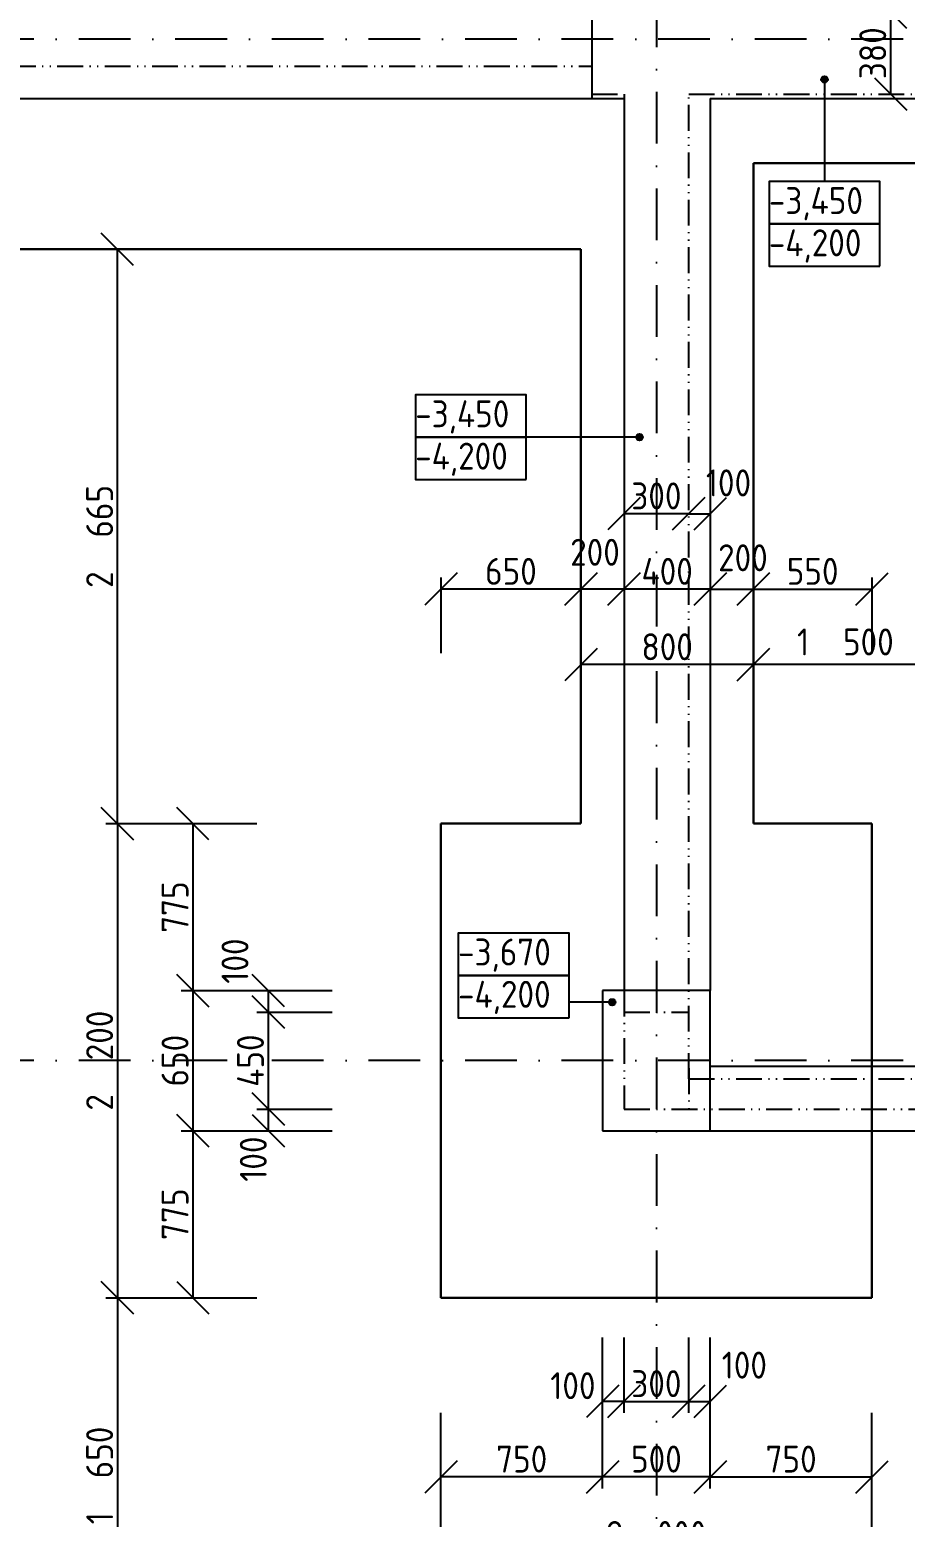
# Model space of a CAD drawing. Extents: x 4511820 to 5180432, y -1526536 to -944957.
# Drawn here: x 5126645 to 5130707, y -1447002 to -1440099 of the extents above; entities that cross this region are included whole.
import ezdxf

# ---------------------------------------------------------------- set-up
doc = ezdxf.new("R2010")
doc.units = 0
doc.header["$MEASUREMENT"] = 0
doc.linetypes.add('ACAD_ISO12W100', pattern=[22, 12, -3, 0.5, -3, 0.5, -3])
doc.linetypes.add('BODKOCIARKOVANA_3', pattern=[5.6, 3, -1.3, 0, -1.3])
doc.layers.get('0').update_dxf_attribs({"linetype": 'CONTINUOUS'})
doc.layers.get('Defpoints').update_dxf_attribs({"color": 61, "linetype": 'CONTINUOUS'})
for name, color, linetype in [('KÓTY', 4, 'CONTINUOUS'), ('MÚRY', 1, 'CONTINUOUS'), ('osi', 253, 'CONTINUOUS'), ('TENKÁ', 7, 'CONTINUOUS')]:
    doc.layers.add(name, color=color, linetype=linetype)
doc.styles.add('STYLE1', font='isocp.shx')
doc.dimstyles.new('STANDARD-50', dxfattribs={"dimtxt": 125, "dimasz": 150, "dimexe": 10, "dimexo": 200, "dimgap": 20, "dimtad": 1, "dimdsep": 46, "dimlunit": 6, "dimtxsty": 'STYLE1', "dimblk1": 'OBLIQUE', "dimblk2": 'OBLIQUE', "dimsah": 1, "dimcen": 2.5, "dimse1": 1, "dimse2": 1, "dimadec": 0, "dimazin": 0, "dimtfac": 1, "dimtmove": 1, "dimatfit": 3, "dimldrblk": 'OBLIQUE', "dimfxl": 1, "dimtolj": 1, "dimtzin": 0, "dimarcsym": 0})

# ---------------------------------------------------------------- blocks, each defined once
blk = doc.blocks.new('_OBLIQUE')
at = {"color": 0, "linetype": 'ByBlock'}
blk.add_line((-0.5, -0.5), (0.5, 0.5), dxfattribs=at)
blk = doc.blocks.new('*D37455')
at = {"layer": 'Defpoints', "color": 0}
for p in [(5128552.5, -1445983), (5123987.5, -1446083), (5128552.5, -1447164.5)]:
    blk.add_point(p, dxfattribs=at)
at = {"layer": 'KÓTY', "color": 0, "lineweight": -2}
blk.add_line((5123987.5, -1447164.5), (5128552.5, -1447164.5), dxfattribs=at)
at = {"layer": 'KÓTY', "color": 0, "linetype": 'ByBlock', "lineweight": -2, "xscale": 150, "yscale": 150, "zscale": 150, "rotation": 180}
blk.add_blockref('_OBLIQUE', (5123987.5, -1447164.5), dxfattribs=at)
at = {"layer": 'KÓTY', "color": 0, "linetype": 'ByBlock', "lineweight": -2, "xscale": 150, "yscale": 150, "zscale": 150}
blk.add_blockref('_OBLIQUE', (5128552.5, -1447164.5), dxfattribs=at)
at = {"layer": 'KÓTY', "color": 0, "insert": (5126270, -1447082), "char_height": 125, "attachment_point": 5, "style": 'STYLE1'}
blk.add_mtext('\\A1;4ﾠ565', dxfattribs=at)
blk = doc.blocks.new('*D37916')
at = {"layer": 'Defpoints', "color": 0}
for p in [(5128552.5, -1445983), (5130552.5, -1445983), (5130552.5, -1447164.5)]:
    blk.add_point(p, dxfattribs=at)
at = {"layer": 'KÓTY', "color": 0, "lineweight": -2}
blk.add_line((5128552.5, -1447164.5), (5130552.5, -1447164.5), dxfattribs=at)
at = {"layer": 'KÓTY', "color": 0, "linetype": 'ByBlock', "lineweight": -2, "xscale": 150, "yscale": 150, "zscale": 150, "rotation": 180}
blk.add_blockref('_OBLIQUE', (5128552.5, -1447164.5), dxfattribs=at)
at = {"layer": 'KÓTY', "color": 0, "linetype": 'ByBlock', "lineweight": -2, "xscale": 150, "yscale": 150, "zscale": 150}
blk.add_blockref('_OBLIQUE', (5130552.5, -1447164.5), dxfattribs=at)
at = {"layer": 'KÓTY', "color": 0, "insert": (5129552.5, -1447082), "char_height": 125, "attachment_point": 5, "style": 'STYLE1'}
blk.add_mtext('\\A1;2ﾠ000', dxfattribs=at)
blk = doc.blocks.new('*D37917')
at = {"layer": 'Defpoints', "color": 0}
for p in [(5130552.5, -1445983), (5135192.5, -1445983), (5135192.5, -1447164.5)]:
    blk.add_point(p, dxfattribs=at)
at = {"layer": 'KÓTY', "color": 0, "lineweight": -2}
blk.add_line((5130552.5, -1447164.5), (5135192.5, -1447164.5), dxfattribs=at)
at = {"layer": 'KÓTY', "color": 0, "linetype": 'ByBlock', "lineweight": -2, "xscale": 150, "yscale": 150, "zscale": 150, "rotation": 180}
blk.add_blockref('_OBLIQUE', (5130552.5, -1447164.5), dxfattribs=at)
at = {"layer": 'KÓTY', "color": 0, "linetype": 'ByBlock', "lineweight": -2, "xscale": 150, "yscale": 150, "zscale": 150}
blk.add_blockref('_OBLIQUE', (5135192.5, -1447164.5), dxfattribs=at)
at = {"layer": 'KÓTY', "color": 0, "insert": (5132872.5, -1447082), "char_height": 125, "attachment_point": 5, "style": 'STYLE1'}
blk.add_mtext('\\A1;4ﾠ640', dxfattribs=at)
blk = doc.blocks.new('*D37919')
at = {"layer": 'Defpoints', "color": 0}
for p in [(5129302.5, -1445208), (5129802.5, -1445208), (5129302.5, -1446814.5)]:
    blk.add_point(p, dxfattribs=at)
at = {"layer": 'KÓTY', "color": 0, "lineweight": -2}
blk.add_line((5129802.5, -1446814.5), (5129302.5, -1446814.5), dxfattribs=at)
at = {"layer": 'KÓTY', "color": 0, "linetype": 'ByBlock', "lineweight": -2, "xscale": 150, "yscale": 150, "zscale": 150, "rotation": 180}
blk.add_blockref('_OBLIQUE', (5129302.5, -1446814.5), dxfattribs=at)
at = {"layer": 'KÓTY', "color": 0, "linetype": 'ByBlock', "lineweight": -2, "xscale": 150, "yscale": 150, "zscale": 150}
blk.add_blockref('_OBLIQUE', (5129802.5, -1446814.5), dxfattribs=at)
at = {"layer": 'KÓTY', "color": 0, "insert": (5129552.5, -1446732), "char_height": 125, "attachment_point": 5, "style": 'STYLE1'}
blk.add_mtext('\\A1;500', dxfattribs=at)
blk = doc.blocks.new('*D37920')
at = {"layer": 'Defpoints', "color": 0}
for p in [(5128552.5, -1445208), (5129302.5, -1445208), (5128552.5, -1446814.5)]:
    blk.add_point(p, dxfattribs=at)
at = {"layer": 'KÓTY', "color": 0, "lineweight": -2}
blk.add_line((5129302.5, -1446814.5), (5128552.5, -1446814.5), dxfattribs=at)
at = {"layer": 'KÓTY', "color": 0, "linetype": 'ByBlock', "lineweight": -2, "xscale": 150, "yscale": 150, "zscale": 150, "rotation": 180}
blk.add_blockref('_OBLIQUE', (5128552.5, -1446814.5), dxfattribs=at)
at = {"layer": 'KÓTY', "color": 0, "linetype": 'ByBlock', "lineweight": -2, "xscale": 150, "yscale": 150, "zscale": 150}
blk.add_blockref('_OBLIQUE', (5129302.5, -1446814.5), dxfattribs=at)
at = {"layer": 'KÓTY', "color": 0, "insert": (5128927.5, -1446732), "char_height": 125, "attachment_point": 5, "style": 'STYLE1'}
blk.add_mtext('\\A1;750', dxfattribs=at)
blk = doc.blocks.new('*D37921')
at = {"layer": 'Defpoints', "color": 0}
for p in [(5129802.5, -1445208), (5130552.5, -1445208), (5130552.5, -1446814.5)]:
    blk.add_point(p, dxfattribs=at)
at = {"layer": 'KÓTY', "color": 0, "lineweight": -2}
blk.add_line((5129802.5, -1446814.5), (5130552.5, -1446814.5), dxfattribs=at)
at = {"layer": 'KÓTY', "color": 0, "linetype": 'ByBlock', "lineweight": -2, "xscale": 150, "yscale": 150, "zscale": 150, "rotation": 180}
blk.add_blockref('_OBLIQUE', (5129802.5, -1446814.5), dxfattribs=at)
at = {"layer": 'KÓTY', "color": 0, "linetype": 'ByBlock', "lineweight": -2, "xscale": 150, "yscale": 150, "zscale": 150}
blk.add_blockref('_OBLIQUE', (5130552.5, -1446814.5), dxfattribs=at)
at = {"layer": 'KÓTY', "color": 0, "insert": (5130177.5, -1446732), "char_height": 125, "attachment_point": 5, "style": 'STYLE1'}
blk.add_mtext('\\A1;750', dxfattribs=at)
blk = doc.blocks.new('*D37922')
at = {"layer": 'Defpoints', "color": 0}
for p in [(5129702.5, -1444940.5), (5129802.5, -1444940.5), (5129802.5, -1446464.5)]:
    blk.add_point(p, dxfattribs=at)
at = {"layer": 'KÓTY', "color": 0, "lineweight": -2}
blk.add_line((5129702.5, -1446464.5), (5129802.5, -1446464.5), dxfattribs=at)
at = {"layer": 'KÓTY', "color": 0, "linetype": 'ByBlock', "lineweight": -2, "xscale": 150, "yscale": 150, "zscale": 150, "rotation": 180}
blk.add_blockref('_OBLIQUE', (5129702.5, -1446464.5), dxfattribs=at)
at = {"layer": 'KÓTY', "color": 0, "linetype": 'ByBlock', "lineweight": -2, "xscale": 150, "yscale": 150, "zscale": 150}
blk.add_blockref('_OBLIQUE', (5129802.5, -1446464.5), dxfattribs=at)
at = {"layer": 'KÓTY', "color": 0, "insert": (5129960.5, -1446296), "char_height": 125, "attachment_point": 5, "style": 'STYLE1'}
blk.add_mtext('\\A1;100', dxfattribs=at)
blk = doc.blocks.new('*D37923')
at = {"layer": 'Defpoints', "color": 0}
for p in [(5129302.5, -1444940.5), (5129402.5, -1444940.5), (5129302.5, -1446464.5)]:
    blk.add_point(p, dxfattribs=at)
at = {"layer": 'KÓTY', "color": 0, "lineweight": -2}
blk.add_line((5129402.5, -1446464.5), (5129302.5, -1446464.5), dxfattribs=at)
at = {"layer": 'KÓTY', "color": 0, "linetype": 'ByBlock', "lineweight": -2, "xscale": 150, "yscale": 150, "zscale": 150, "rotation": 180}
blk.add_blockref('_OBLIQUE', (5129302.5, -1446464.5), dxfattribs=at)
at = {"layer": 'KÓTY', "color": 0, "linetype": 'ByBlock', "lineweight": -2, "xscale": 150, "yscale": 150, "zscale": 150}
blk.add_blockref('_OBLIQUE', (5129402.5, -1446464.5), dxfattribs=at)
at = {"layer": 'KÓTY', "color": 0, "insert": (5129165, -1446391.5), "char_height": 125, "attachment_point": 5, "style": 'STYLE1'}
blk.add_mtext('\\A1;100', dxfattribs=at)
blk = doc.blocks.new('*D37924')
at = {"layer": 'Defpoints', "color": 0}
for p in [(5129402.5, -1445108), (5129702.5, -1445108), (5129702.5, -1446464.5)]:
    blk.add_point(p, dxfattribs=at)
at = {"layer": 'KÓTY', "color": 0, "lineweight": -2}
blk.add_line((5129402.5, -1446464.5), (5129702.5, -1446464.5), dxfattribs=at)
at = {"layer": 'KÓTY', "color": 0, "linetype": 'ByBlock', "lineweight": -2, "xscale": 150, "yscale": 150, "zscale": 150, "rotation": 180}
blk.add_blockref('_OBLIQUE', (5129402.5, -1446464.5), dxfattribs=at)
at = {"layer": 'KÓTY', "color": 0, "linetype": 'ByBlock', "lineweight": -2, "xscale": 150, "yscale": 150, "zscale": 150}
blk.add_blockref('_OBLIQUE', (5129702.5, -1446464.5), dxfattribs=at)
at = {"layer": 'KÓTY', "color": 0, "insert": (5129552.5, -1446382), "char_height": 125, "attachment_point": 5, "style": 'STYLE1'}
blk.add_mtext('\\A1;300', dxfattribs=at)
blk = doc.blocks.new('*D37932')
at = {"layer": 'Defpoints', "color": 0}
for p in [(5130002.5, -1443045), (5130002.5, -1443458), (5131502.5, -1443458)]:
    blk.add_point(p, dxfattribs=at)
at = {"layer": 'KÓTY', "color": 0, "lineweight": -2}
blk.add_line((5131502.5, -1443045), (5130002.5, -1443045), dxfattribs=at)
at = {"layer": 'KÓTY', "color": 0, "linetype": 'ByBlock', "lineweight": -2, "xscale": 150, "yscale": 150, "zscale": 150, "rotation": 180}
blk.add_blockref('_OBLIQUE', (5130002.5, -1443045), dxfattribs=at)
at = {"layer": 'KÓTY', "color": 0, "linetype": 'ByBlock', "lineweight": -2, "xscale": 150, "yscale": 150, "zscale": 150}
blk.add_blockref('_OBLIQUE', (5131502.5, -1443045), dxfattribs=at)
at = {"layer": 'KÓTY', "color": 0, "insert": (5130429.5, -1442940), "char_height": 125, "attachment_point": 5, "style": 'STYLE1'}
blk.add_mtext('\\A1;1ﾠ500', dxfattribs=at)
blk = doc.blocks.new('*D37936')
at = {"layer": 'Defpoints', "color": 0}
for p in [(5129402.5, -1442695), (5129402.5, -1442695), (5129802.5, -1442695)]:
    blk.add_point(p, dxfattribs=at)
at = {"layer": 'KÓTY', "color": 0, "lineweight": -2}
blk.add_line((5129802.5, -1442695), (5129402.5, -1442695), dxfattribs=at)
at = {"layer": 'KÓTY', "color": 0, "linetype": 'ByBlock', "lineweight": -2, "xscale": 150, "yscale": 150, "zscale": 150, "rotation": 180}
blk.add_blockref('_OBLIQUE', (5129402.5, -1442695), dxfattribs=at)
at = {"layer": 'KÓTY', "color": 0, "linetype": 'ByBlock', "lineweight": -2, "xscale": 150, "yscale": 150, "zscale": 150}
blk.add_blockref('_OBLIQUE', (5129802.5, -1442695), dxfattribs=at)
at = {"layer": 'KÓTY', "color": 0, "insert": (5129602.5, -1442612.5), "char_height": 125, "attachment_point": 5, "style": 'STYLE1'}
blk.add_mtext('\\A1;400', dxfattribs=at)
blk = doc.blocks.new('*D37937')
at = {"layer": 'Defpoints', "color": 0}
for p in [(5129802.5, -1442695), (5130002.5, -1442695), (5130002.5, -1442695)]:
    blk.add_point(p, dxfattribs=at)
at = {"layer": 'KÓTY', "color": 0, "lineweight": -2}
blk.add_line((5129802.5, -1442695), (5130002.5, -1442695), dxfattribs=at)
at = {"layer": 'KÓTY', "color": 0, "linetype": 'ByBlock', "lineweight": -2, "xscale": 150, "yscale": 150, "zscale": 150, "rotation": 180}
blk.add_blockref('_OBLIQUE', (5129802.5, -1442695), dxfattribs=at)
at = {"layer": 'KÓTY', "color": 0, "linetype": 'ByBlock', "lineweight": -2, "xscale": 150, "yscale": 150, "zscale": 150}
blk.add_blockref('_OBLIQUE', (5130002.5, -1442695), dxfattribs=at)
at = {"layer": 'KÓTY', "color": 0, "insert": (5129954, -1442549.5), "char_height": 125, "attachment_point": 5, "style": 'STYLE1'}
blk.add_mtext('\\A1;200', dxfattribs=at)
blk = doc.blocks.new('*D37938')
at = {"layer": 'Defpoints', "color": 0}
for p in [(5129202.5, -1442695), (5129202.5, -1442695), (5129402.5, -1442695)]:
    blk.add_point(p, dxfattribs=at)
at = {"layer": 'KÓTY', "color": 0, "lineweight": -2}
blk.add_line((5129402.5, -1442695), (5129202.5, -1442695), dxfattribs=at)
at = {"layer": 'KÓTY', "color": 0, "linetype": 'ByBlock', "lineweight": -2, "xscale": 150, "yscale": 150, "zscale": 150, "rotation": 180}
blk.add_blockref('_OBLIQUE', (5129202.5, -1442695), dxfattribs=at)
at = {"layer": 'KÓTY', "color": 0, "linetype": 'ByBlock', "lineweight": -2, "xscale": 150, "yscale": 150, "zscale": 150}
blk.add_blockref('_OBLIQUE', (5129402.5, -1442695), dxfattribs=at)
at = {"layer": 'KÓTY', "color": 0, "insert": (5129267.5, -1442524), "char_height": 125, "attachment_point": 5, "style": 'STYLE1'}
blk.add_mtext('\\A1;200', dxfattribs=at)
blk = doc.blocks.new('*D37939')
at = {"layer": 'Defpoints', "color": 0}
for p in [(5129402.5, -1442345), (5129402.5, -1442695), (5129702.5, -1442695)]:
    blk.add_point(p, dxfattribs=at)
at = {"layer": 'KÓTY', "color": 0, "lineweight": -2}
blk.add_line((5129702.5, -1442345), (5129402.5, -1442345), dxfattribs=at)
at = {"layer": 'KÓTY', "color": 0, "linetype": 'ByBlock', "lineweight": -2, "xscale": 150, "yscale": 150, "zscale": 150, "rotation": 180}
blk.add_blockref('_OBLIQUE', (5129402.5, -1442345), dxfattribs=at)
at = {"layer": 'KÓTY', "color": 0, "linetype": 'ByBlock', "lineweight": -2, "xscale": 150, "yscale": 150, "zscale": 150}
blk.add_blockref('_OBLIQUE', (5129702.5, -1442345), dxfattribs=at)
at = {"layer": 'KÓTY', "color": 0, "insert": (5129552.5, -1442262.5), "char_height": 125, "attachment_point": 5, "style": 'STYLE1'}
blk.add_mtext('\\A1;300', dxfattribs=at)
blk = doc.blocks.new('*D37940')
at = {"layer": 'Defpoints', "color": 0}
for p in [(5129702.5, -1442345), (5129802.5, -1442345), (5129802.5, -1442345)]:
    blk.add_point(p, dxfattribs=at)
at = {"layer": 'KÓTY', "color": 0, "lineweight": -2}
blk.add_line((5129702.5, -1442345), (5129802.5, -1442345), dxfattribs=at)
at = {"layer": 'KÓTY', "color": 0, "linetype": 'ByBlock', "lineweight": -2, "xscale": 150, "yscale": 150, "zscale": 150, "rotation": 180}
blk.add_blockref('_OBLIQUE', (5129702.5, -1442345), dxfattribs=at)
at = {"layer": 'KÓTY', "color": 0, "linetype": 'ByBlock', "lineweight": -2, "xscale": 150, "yscale": 150, "zscale": 150}
blk.add_blockref('_OBLIQUE', (5129802.5, -1442345), dxfattribs=at)
at = {"layer": 'KÓTY', "color": 0, "insert": (5129887, -1442202), "char_height": 125, "attachment_point": 5, "style": 'STYLE1'}
blk.add_mtext('\\A1;100', dxfattribs=at)
blk = doc.blocks.new('*D37950')
at = {"layer": 'Defpoints', "color": 0}
for p in [(5130989, -1440018), (5130639, -1440398), (5130989, -1440398)]:
    blk.add_point(p, dxfattribs=at)
at = {"layer": 'KÓTY', "color": 0, "lineweight": -2}
blk.add_line((5130639, -1440018), (5130639, -1440398), dxfattribs=at)
at = {"layer": 'KÓTY', "color": 0, "linetype": 'ByBlock', "lineweight": -2, "xscale": 150, "yscale": 150, "zscale": 150}
for p, rotation in [((5130639, -1440018), 90), ((5130639, -1440398), 270)]:
    blk.add_blockref('_OBLIQUE', p, dxfattribs=dict(at, rotation=rotation))
at = {"layer": 'KÓTY', "color": 0, "insert": (5130556.5, -1440208), "char_height": 125, "attachment_point": 5, "rotation": 90, "style": 'STYLE1'}
blk.add_mtext('\\A1;380', dxfattribs=at)
blk = doc.blocks.new('*D37971')
at = {"layer": 'Defpoints', "color": 0}
for p in [(5128552.5, -1445983), (5127051.5, -1447633), (5128552.5, -1447633)]:
    blk.add_point(p, dxfattribs=at)
at = {"layer": 'KÓTY', "color": 0, "lineweight": -2}
blk.add_line((5127051.5, -1445983), (5127051.5, -1447633), dxfattribs=at)
at = {"layer": 'KÓTY', "color": 0, "linetype": 'ByBlock', "lineweight": -2, "xscale": 150, "yscale": 150, "zscale": 150}
for p, rotation in [((5127051.5, -1445983), 90), ((5127051.5, -1447633), 270)]:
    blk.add_blockref('_OBLIQUE', p, dxfattribs=dict(at, rotation=rotation))
at = {"layer": 'KÓTY', "color": 0, "insert": (5126969, -1446808), "char_height": 125, "attachment_point": 5, "rotation": 90, "style": 'STYLE1'}
blk.add_mtext('\\A1;1ﾠ650', dxfattribs=at)
blk = doc.blocks.new('*D37973')
at = {"layer": 'Defpoints', "color": 0}
for p in [(5128552.5, -1443783), (5127051.5, -1445983), (5128552.5, -1445983)]:
    blk.add_point(p, dxfattribs=at)
at = {"layer": 'KÓTY', "color": 0, "lineweight": -2}
blk.add_line((5127051.5, -1443783), (5127051.5, -1445983), dxfattribs=at)
at = {"layer": 'KÓTY', "color": 0, "linetype": 'ByBlock', "lineweight": -2, "xscale": 150, "yscale": 150, "zscale": 150}
for p, rotation in [((5127051.5, -1443783), 90), ((5127051.5, -1445983), 270)]:
    blk.add_blockref('_OBLIQUE', p, dxfattribs=dict(at, rotation=rotation))
at = {"layer": 'KÓTY', "color": 0, "insert": (5126969, -1444883), "char_height": 125, "attachment_point": 5, "rotation": 90, "style": 'STYLE1'}
blk.add_mtext('\\A1;2ﾠ200', dxfattribs=at)
blk = doc.blocks.new('*D37974')
at = {"layer": 'Defpoints', "color": 0}
for p in [(5127051.5, -1441118), (5128552.5, -1441118), (5128552.5, -1443783)]:
    blk.add_point(p, dxfattribs=at)
at = {"layer": 'KÓTY', "color": 0, "lineweight": -2}
blk.add_line((5127051.5, -1443783), (5127051.5, -1441118), dxfattribs=at)
at = {"layer": 'KÓTY', "color": 0, "linetype": 'ByBlock', "lineweight": -2, "xscale": 150, "yscale": 150, "zscale": 150}
for p, rotation in [((5127051.5, -1441118), 90), ((5127051.5, -1443783), 270)]:
    blk.add_blockref('_OBLIQUE', p, dxfattribs=dict(at, rotation=rotation))
at = {"layer": 'KÓTY', "color": 0, "insert": (5126969, -1442450.5), "char_height": 125, "attachment_point": 5, "rotation": 90, "style": 'STYLE1'}
blk.add_mtext('\\A1;2ﾠ665', dxfattribs=at)
blk = doc.blocks.new('*D37975')
at = {"layer": 'Defpoints', "color": 0}
for p in [(5129302.5, -1445208), (5127401.5, -1445983), (5129302.5, -1445983)]:
    blk.add_point(p, dxfattribs=at)
at = {"layer": 'KÓTY', "color": 0, "lineweight": -2}
blk.add_line((5127401.5, -1445208), (5127401.5, -1445983), dxfattribs=at)
at = {"layer": 'KÓTY', "color": 0, "linetype": 'ByBlock', "lineweight": -2, "xscale": 150, "yscale": 150, "zscale": 150}
for p, rotation in [((5127401.5, -1445208), 90), ((5127401.5, -1445983), 270)]:
    blk.add_blockref('_OBLIQUE', p, dxfattribs=dict(at, rotation=rotation))
at = {"layer": 'KÓTY', "color": 0, "insert": (5127319, -1445595.5), "char_height": 125, "attachment_point": 5, "rotation": 90, "style": 'STYLE1'}
blk.add_mtext('\\A1;775', dxfattribs=at)
blk = doc.blocks.new('*D37976')
at = {"layer": 'Defpoints', "color": 0}
for p in [(5129302.5, -1444558), (5127401.5, -1445208), (5129302.5, -1445208)]:
    blk.add_point(p, dxfattribs=at)
at = {"layer": 'KÓTY', "color": 0, "lineweight": -2}
blk.add_line((5127401.5, -1444558), (5127401.5, -1445208), dxfattribs=at)
at = {"layer": 'KÓTY', "color": 0, "linetype": 'ByBlock', "lineweight": -2, "xscale": 150, "yscale": 150, "zscale": 150}
for p, rotation in [((5127401.5, -1444558), 90), ((5127401.5, -1445208), 270)]:
    blk.add_blockref('_OBLIQUE', p, dxfattribs=dict(at, rotation=rotation))
at = {"layer": 'KÓTY', "color": 0, "insert": (5127319, -1444883), "char_height": 125, "attachment_point": 5, "rotation": 90, "style": 'STYLE1'}
blk.add_mtext('\\A1;650', dxfattribs=at)
blk = doc.blocks.new('*D37977')
at = {"layer": 'Defpoints', "color": 0}
for p in [(5129202.5, -1443783), (5127401.5, -1444558), (5129302.5, -1444558)]:
    blk.add_point(p, dxfattribs=at)
at = {"layer": 'KÓTY', "color": 0, "lineweight": -2}
blk.add_line((5127401.5, -1443783), (5127401.5, -1444558), dxfattribs=at)
at = {"layer": 'KÓTY', "color": 0, "linetype": 'ByBlock', "lineweight": -2, "xscale": 150, "yscale": 150, "zscale": 150}
for p, rotation in [((5127401.5, -1443783), 90), ((5127401.5, -1444558), 270)]:
    blk.add_blockref('_OBLIQUE', p, dxfattribs=dict(at, rotation=rotation))
at = {"layer": 'KÓTY', "color": 0, "insert": (5127319, -1444170.5), "char_height": 125, "attachment_point": 5, "rotation": 90, "style": 'STYLE1'}
blk.add_mtext('\\A1;775', dxfattribs=at)
blk = doc.blocks.new('*D37978')
at = {"layer": 'Defpoints', "color": 0}
for p in [(5129402.5, -1444658), (5127751.5, -1445108), (5129402.5, -1445108)]:
    blk.add_point(p, dxfattribs=at)
at = {"layer": 'KÓTY', "color": 0, "lineweight": -2}
blk.add_line((5127751.5, -1444658), (5127751.5, -1445108), dxfattribs=at)
at = {"layer": 'KÓTY', "color": 0, "linetype": 'ByBlock', "lineweight": -2, "xscale": 150, "yscale": 150, "zscale": 150}
for p, rotation in [((5127751.5, -1444658), 90), ((5127751.5, -1445108), 270)]:
    blk.add_blockref('_OBLIQUE', p, dxfattribs=dict(at, rotation=rotation))
at = {"layer": 'KÓTY', "color": 0, "insert": (5127669, -1444883), "char_height": 125, "attachment_point": 5, "rotation": 90, "style": 'STYLE1'}
blk.add_mtext('\\A1;450', dxfattribs=at)
blk = doc.blocks.new('*D37979')
at = {"layer": 'Defpoints', "color": 0}
for p in [(5129402.5, -1445108), (5127751.5, -1445208), (5129402.5, -1445208)]:
    blk.add_point(p, dxfattribs=at)
at = {"layer": 'KÓTY', "color": 0, "lineweight": -2}
blk.add_line((5127751.5, -1445108), (5127751.5, -1445208), dxfattribs=at)
at = {"layer": 'KÓTY', "color": 0, "linetype": 'ByBlock', "lineweight": -2, "xscale": 150, "yscale": 150, "zscale": 150}
for p, rotation in [((5127751.5, -1445108), 90), ((5127751.5, -1445208), 270)]:
    blk.add_blockref('_OBLIQUE', p, dxfattribs=dict(at, rotation=rotation))
at = {"layer": 'KÓTY', "color": 0, "insert": (5127682, -1445340), "char_height": 125, "attachment_point": 5, "rotation": 90, "style": 'STYLE1'}
blk.add_mtext('\\A1;100', dxfattribs=at)
blk = doc.blocks.new('*D37980')
at = {"layer": 'Defpoints', "color": 0}
for p in [(5129402.5, -1444558), (5127751.5, -1444658), (5129402.5, -1444658)]:
    blk.add_point(p, dxfattribs=at)
at = {"layer": 'KÓTY', "color": 0, "lineweight": -2}
blk.add_line((5127751.5, -1444558), (5127751.5, -1444658), dxfattribs=at)
at = {"layer": 'KÓTY', "color": 0, "linetype": 'ByBlock', "lineweight": -2, "xscale": 150, "yscale": 150, "zscale": 150}
for p, rotation in [((5127751.5, -1444558), 90), ((5127751.5, -1444658), 270)]:
    blk.add_blockref('_OBLIQUE', p, dxfattribs=dict(at, rotation=rotation))
at = {"layer": 'KÓTY', "color": 0, "insert": (5127597, -1444421), "char_height": 125, "attachment_point": 5, "rotation": 90, "style": 'STYLE1'}
blk.add_mtext('\\A1;100', dxfattribs=at)
blk = doc.blocks.new('*D39427')
at = {"layer": 'Defpoints', "color": 0}
for p in [(5128552.5, -1442695), (5128552.5, -1443783), (5129202.5, -1443783)]:
    blk.add_point(p, dxfattribs=at)
at = {"layer": 'KÓTY', "color": 0, "lineweight": -2}
blk.add_line((5129202.5, -1442695), (5128552.5, -1442695), dxfattribs=at)
at = {"layer": 'KÓTY', "color": 0, "linetype": 'ByBlock', "lineweight": -2, "xscale": 150, "yscale": 150, "zscale": 150, "rotation": 180}
blk.add_blockref('_OBLIQUE', (5128552.5, -1442695), dxfattribs=at)
at = {"layer": 'KÓTY', "color": 0, "linetype": 'ByBlock', "lineweight": -2, "xscale": 150, "yscale": 150, "zscale": 150}
blk.add_blockref('_OBLIQUE', (5129202.5, -1442695), dxfattribs=at)
at = {"layer": 'KÓTY', "color": 0, "insert": (5128877.5, -1442612.5), "char_height": 125, "attachment_point": 5, "style": 'STYLE1'}
blk.add_mtext('\\A1;650', dxfattribs=at)
blk = doc.blocks.new('*D39460')
at = {"layer": 'Defpoints', "color": 0}
for p in [(5130552.5, -1442695), (5130002.5, -1443783), (5130552.5, -1443783)]:
    blk.add_point(p, dxfattribs=at)
at = {"layer": 'KÓTY', "color": 0, "lineweight": -2}
blk.add_line((5130002.5, -1442695), (5130552.5, -1442695), dxfattribs=at)
at = {"layer": 'KÓTY', "color": 0, "linetype": 'ByBlock', "lineweight": -2, "xscale": 150, "yscale": 150, "zscale": 150, "rotation": 180}
blk.add_blockref('_OBLIQUE', (5130002.5, -1442695), dxfattribs=at)
at = {"layer": 'KÓTY', "color": 0, "linetype": 'ByBlock', "lineweight": -2, "xscale": 150, "yscale": 150, "zscale": 150}
blk.add_blockref('_OBLIQUE', (5130552.5, -1442695), dxfattribs=at)
at = {"layer": 'KÓTY', "color": 0, "insert": (5130277.5, -1442612.5), "char_height": 125, "attachment_point": 5, "style": 'STYLE1'}
blk.add_mtext('\\A1;550', dxfattribs=at)
blk = doc.blocks.new('*D39461')
at = {"layer": 'Defpoints', "color": 0}
for p in [(5129202.5, -1443045), (5129202.5, -1443045), (5130002.5, -1443045)]:
    blk.add_point(p, dxfattribs=at)
at = {"layer": 'KÓTY', "color": 0, "lineweight": -2}
blk.add_line((5130002.5, -1443045), (5129202.5, -1443045), dxfattribs=at)
at = {"layer": 'KÓTY', "color": 0, "linetype": 'ByBlock', "lineweight": -2, "xscale": 150, "yscale": 150, "zscale": 150, "rotation": 180}
blk.add_blockref('_OBLIQUE', (5129202.5, -1443045), dxfattribs=at)
at = {"layer": 'KÓTY', "color": 0, "linetype": 'ByBlock', "lineweight": -2, "xscale": 150, "yscale": 150, "zscale": 150}
blk.add_blockref('_OBLIQUE', (5130002.5, -1443045), dxfattribs=at)
at = {"layer": 'KÓTY', "color": 0, "insert": (5129602.5, -1442962.5), "char_height": 125, "attachment_point": 5, "style": 'STYLE1'}
blk.add_mtext('\\A1;800', dxfattribs=at)

msp = doc.modelspace()

# ---------------------------------------------------------------- hatches: boundary and pattern name
at = {"layer": 'KÓTY', "ltscale": 0.25}
for points in [[(5130317.684, -1440329.368, -1), (5130347.684, -1440329.368, -1)], [(5129474.184, -1442005, 1), (5129474.184, -1441975, 1)], [(5129332, -1444612, 1), (5129362, -1444612, 1)]]:
    msp.add_hatch(color=256, dxfattribs=at).paths.add_polyline_path(points)

# ---------------------------------------------------------------- linework, layer by layer
at = {"layer": 'KÓTY'}
for p, q in [((5130332.684, -1440329.368), (5130332.684, -1440804.052)), ((5129489.184, -1441990), (5128949, -1441990)), ((5128552.5, -1442641.597), (5128552.5, -1442991.597)), ((5130552.5, -1442641.597), (5130552.5, -1442991.597)), ((5126998.097, -1443783), (5127348.097, -1443783)), ((5127348.097, -1443783), (5127698.097, -1443783)), ((5127348.097, -1444558), (5127698.097, -1444558)), ((5127698.097, -1444558), (5128048.097, -1444558)), ((5129347, -1444612), (5129147.816, -1444612)), ((5127698.097, -1444658), (5128048.097, -1444658)), ((5127698.097, -1445108), (5128048.097, -1445108)), ((5127348.097, -1445208), (5127698.097, -1445208)), ((5127698.097, -1445208), (5128048.097, -1445208)), ((5126998.097, -1445983), (5127348.097, -1445983)), ((5127348.097, -1445983), (5127698.097, -1445983)), ((5129302.5, -1446517.903), (5129302.5, -1446167.903)), ((5129402.5, -1446517.903), (5129402.5, -1446167.903)), ((5129702.5, -1446517.903), (5129702.5, -1446167.903)), ((5129802.5, -1446517.903), (5129802.5, -1446167.903)), ((5128552.5, -1446867.903), (5128552.5, -1446517.903)), ((5129302.5, -1446867.903), (5129302.5, -1446517.903)), ((5129802.5, -1446867.903), (5129802.5, -1446517.903)), ((5130552.5, -1446867.903), (5130552.5, -1446517.903)), ((5128552.5, -1447217.903), (5128552.5, -1446867.903)), ((5130552.5, -1447217.903), (5130552.5, -1446867.903))]:
    msp.add_line(p, q, dxfattribs=at)
at = {"layer": 'KÓTY', "ltscale": 0.25}
for centre in [(5130332.684, -1440329.368), (5129474.184, -1441990), (5129347, -1444612)]:
    msp.add_circle(centre, 15, dxfattribs=at)
at = {"layer": 'MÚRY', "linetype": 'Continuous', "lineweight": 30}
for p, q in [((5130002.5, -1440718), (5131502.5, -1440718)), ((5130002.5, -1443783), (5130002.5, -1440718)), ((5109932.5, -1441118), (5129202.5, -1441118)), ((5129202.5, -1443783), (5129202.5, -1441118)), ((5128552.5, -1445983), (5128552.5, -1443783)), ((5128552.5, -1443783), (5129202.5, -1443783)), ((5130002.5, -1443783), (5130552.5, -1443783)), ((5130552.5, -1445983), (5130552.5, -1443783)), ((5128552.5, -1445983), (5130552.5, -1445983))]:
    msp.add_line(p, q, dxfattribs=at)
at = {"layer": 'osi', "linetype": 'BODKOCIARKOVANA_3', "ltscale": 80}
for p, q in [((5129552.5, -1437250.906), (5129552.5, -1469178.809)), ((5158927.164, -1440143), (5092648, -1440143)), ((5158927.164, -1444883), (5092648, -1444883))]:
    msp.add_line(p, q, dxfattribs=at)
at = {"layer": 'TENKÁ', "linetype": 'Continuous', "lineweight": 25}
for p, q in [((5129252.5, -1440018), (5129252.5, -1440418)), ((5122762.5, -1440418), (5129402.5, -1440418)), ((5129402.5, -1440418), (5129402.5, -1444558)), ((5129802.5, -1440418), (5129802.5, -1444558)), ((5129802.5, -1440418), (5132002.5, -1440418)), ((5129302.5, -1444558), (5129302.5, -1445208)), ((5129802.5, -1444558), (5129302.5, -1444558)), ((5129802.5, -1445208), (5129802.5, -1444558)), ((5129302.5, -1445208), (5129802.5, -1445208))]:
    msp.add_line(p, q, dxfattribs=at)
at = {"layer": 'TENKÁ', "color": 40, "linetype": 'ACAD_ISO12W100', "ltscale": 10}
for p, q in [((5122812.5, -1440268), (5129252.5, -1440268)), ((5129252.5, -1440398), (5129402.5, -1440398)), ((5129402.5, -1440398), (5129402.5, -1440418)), ((5129702.5, -1444968), (5129702.5, -1440398)), ((5129702.5, -1440398), (5132002.5, -1440398)), ((5129402.5, -1444558), (5129402.5, -1445108)), ((5129402.5, -1444658), (5129702.5, -1444658)), ((5129702.5, -1444918), (5129702.5, -1445108)), ((5129702.5, -1444968), (5136042.5, -1444968)), ((5129402.5, -1445108), (5136342.5, -1445108))]:
    msp.add_line(p, q, dxfattribs=at)
at = {"layer": 'TENKÁ'}
for p, q in [((5129802.5, -1444908), (5135942.5, -1444908)), ((5129802.5, -1445208), (5135942.5, -1445208))]:
    msp.add_line(p, q, dxfattribs=at)
at = {"layer": 'TENKÁ', "ltscale": 0.25}
for points in [[(5130590, -1441000.302), (5130590, -1440804.052), (5130075.368, -1440804.052), (5130075.368, -1441000.302)], [(5130590, -1441196.552), (5130590, -1441000.302), (5130075.368, -1441000.302), (5130075.368, -1441196.552)], [(5128949, -1441990), (5128949, -1441793.75), (5128434.368, -1441793.75), (5128434.368, -1441990)], [(5128949, -1442186.25), (5128949, -1441990), (5128434.368, -1441990), (5128434.368, -1442186.25)], [(5129147.816, -1444487.5), (5129147.816, -1444291.25), (5128633.184, -1444291.25), (5128633.184, -1444487.5)], [(5129147.816, -1444683.75), (5129147.816, -1444487.5), (5128633.184, -1444487.5), (5128633.184, -1444683.75)]]:
    msp.add_lwpolyline(points, close=True, dxfattribs=at)

# ---------------------------------------------------------------- texts
at = {"layer": 'TENKÁ', "ltscale": 0.25, "style": 'STYLE1'}
for s, p in [('-3,450', (5130074.257, -1440954.253)), ('-4,200', (5130074.257, -1441150.503)), ('-3,450', (5128433.257, -1441943.951)), ('-4,200', (5128433.257, -1442140.201)), ('-3,670', (5128632.073, -1444441.451)), ('-4,200', (5128632.073, -1444637.701))]:
    msp.add_text(s, height=125, dxfattribs=at).set_placement(p)

# ---------------------------------------------------------------- dimensions: what is measured, and where the dimension line sits
at = {"layer": 'KÓTY'}
for base, p1, p2, picture, middle in [((5130639, -1440398), (5130989, -1440018), (5130989, -1440398), '*D37950', (5130556.5, -1440208)), ((5127051.5, -1441118), (5128552.5, -1443783), (5128552.5, -1441118), '*D37974', (5126968.957, -1442450.5)), ((5127051.5, -1445983), (5128552.5, -1443783), (5128552.5, -1445983), '*D37973', (5126968.957, -1444883)), ((5127401.5, -1444558), (5129202.5, -1443783), (5129302.5, -1444558), '*D37977', (5127319, -1444170.5)), ((5127401.5, -1445208), (5129302.5, -1444558), (5129302.5, -1445208), '*D37976', (5127319, -1444883)), ((5127751.5, -1445108), (5129402.5, -1444658), (5129402.5, -1445108), '*D37978', (5127669, -1444883)), ((5127401.5, -1445983), (5129302.5, -1445208), (5129302.5, -1445983), '*D37975', (5127319, -1445595.5)), ((5127051.5, -1447633), (5128552.5, -1445983), (5128552.5, -1447633), '*D37971', (5126968.957, -1446808))]:
    dim = msp.add_linear_dim(base=base, p1=p1, p2=p2, angle=90, dimstyle='STANDARD-50', override={"dimtxsty": 'STYLE1', "dimldrblk": 'OBLIQUE'}, dxfattribs=at)
    dim.commit()
    dim.dimension.update_dxf_attribs({"geometry": picture, "text_midpoint": middle})
for base, p1, p2, picture, middle in [((5129802.5, -1442345), (5129702.5, -1442345), (5129802.5, -1442345), '*D37940', (5129887, -1442284.5)), ((5129202.5, -1442695), (5129402.5, -1442695), (5129202.5, -1442695), '*D37938', (5129267.5, -1442606.5)), ((5130002.5, -1442695), (5129802.5, -1442695), (5130002.5, -1442695), '*D37937', (5129954, -1442632)), ((5130002.5, -1443045), (5131502.5, -1443458), (5130002.5, -1443458), '*D37932', (5130429.5, -1443022.5)), ((5129802.5, -1446464.5), (5129702.5, -1444940.5), (5129802.5, -1444940.5), '*D37922', (5129960.5, -1446378.5))]:
    dim = msp.add_linear_dim(base=base, p1=p1, p2=p2, dimstyle='STANDARD-50', override={"dimtxsty": 'STYLE1', "dimldrblk": 'OBLIQUE'}, dxfattribs=at)
    dim.commit()
    dim.dimension.update_dxf_attribs({"geometry": picture, "text_midpoint": middle, "dimtype": 160})
for base, p1, p2, picture, middle in [((5129402.5, -1442345), (5129702.5, -1442695), (5129402.5, -1442695), '*D37939', (5129552.5, -1442262.5)), ((5128552.5, -1442695), (5129202.5, -1443783), (5128552.5, -1443783), '*D39427', (5128877.5, -1442612.5)), ((5129402.5, -1442695), (5129802.5, -1442695), (5129402.5, -1442695), '*D37936', (5129602.5, -1442612.5)), ((5130552.5, -1442695), (5130002.5, -1443783), (5130552.5, -1443783), '*D39460', (5130277.5, -1442612.5)), ((5129202.5, -1443045), (5130002.5, -1443045), (5129202.5, -1443045), '*D39461', (5129602.5, -1442962.5)), ((5129702.5, -1446464.5), (5129402.5, -1445108), (5129702.5, -1445108), '*D37924', (5129552.5, -1446382)), ((5128552.5, -1446814.5), (5129302.5, -1445208), (5128552.5, -1445208), '*D37920', (5128927.5, -1446732)), ((5129302.5, -1446814.5), (5129802.5, -1445208), (5129302.5, -1445208), '*D37919', (5129552.5, -1446732)), ((5130552.5, -1446814.5), (5129802.5, -1445208), (5130552.5, -1445208), '*D37921', (5130177.5, -1446732)), ((5128552.5, -1447164.5), (5123987.5, -1446083), (5128552.5, -1445983), '*D37455', (5126270, -1447081.957)), ((5130552.5, -1447164.5), (5128552.5, -1445983), (5130552.5, -1445983), '*D37916', (5129552.5, -1447081.957)), ((5135192.5, -1447164.5), (5130552.5, -1445983), (5135192.5, -1445983), '*D37917', (5132872.5, -1447081.957))]:
    dim = msp.add_linear_dim(base=base, p1=p1, p2=p2, dimstyle='STANDARD-50', override={"dimtxsty": 'STYLE1', "dimldrblk": 'OBLIQUE'}, dxfattribs=at)
    dim.commit()
    dim.dimension.update_dxf_attribs({"geometry": picture, "text_midpoint": middle})
for base, p1, p2, picture, middle in [((5127751.5, -1444658), (5129402.5, -1444558), (5129402.5, -1444658), '*D37980', (5127679.5, -1444421)), ((5127751.5, -1445208), (5129402.5, -1445108), (5129402.5, -1445208), '*D37979', (5127764.5, -1445340))]:
    dim = msp.add_linear_dim(base=base, p1=p1, p2=p2, angle=90, dimstyle='STANDARD-50', override={"dimtxsty": 'STYLE1', "dimldrblk": 'OBLIQUE'}, dxfattribs=at)
    dim.commit()
    dim.dimension.update_dxf_attribs({"geometry": picture, "text_midpoint": middle, "dimtype": 160})
dim = msp.add_linear_dim(base=(5129302.5, -1446464.5), p1=(5129402.5, -1444940.5), p2=(5129302.5, -1444940.5), dimstyle='STANDARD-50', dxfattribs=at)
dim.commit()
dim.dimension.update_dxf_attribs({"geometry": '*D37923', "text_midpoint": (5129165, -1446474), "dimtype": 160})

doc.saveas('drawing.dxf')
